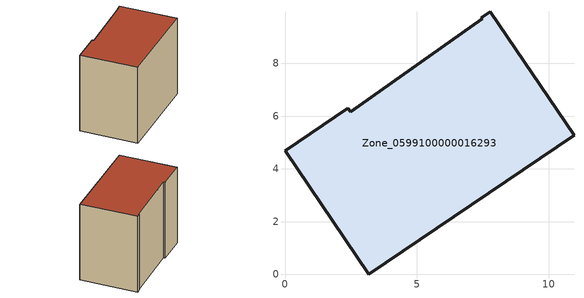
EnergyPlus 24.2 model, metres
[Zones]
Zone_0599100000016293
 floor ground (C_G): 7.48,9.69 7.43,9.74 7.78,9.97 10.96,5.28 3.18,0 0,4.7 2.38,6.31 2.49,6.18 z0
 wall outside (C_F): 10.96,5.28 7.78,9.97 7.43,9.74 7.48,9.69 2.49,6.18 2.38,6.31 0,4.7 3.18,0 10.96,5.28 z0:8
 roof outside (C_R): 7.43,9.74 7.48,9.69 2.49,6.18 2.38,6.31 0,4.7 3.18,0 10.96,5.28 7.78,9.97 z8
[BUILDING]
Pand.0599100000016293: North Axis=0; Terrain=City; Loads Convergence Tolerance Value=0.04; Temperature Convergence Tolerance Value=0.4; Solar Distribution=FullExterior; Maximum Number of Warmup Days=25; Minimum Number of Warmup Days=1
[Site:Location]
Rotterdam.The.Hague.AP_ZH_NLD Design_Conditions: Latitude=51.96; Longitude=4.45; Time Zone=1; Elevation=-4.5
[SITE:GROUNDTEMPERATURE:BUILDINGSURFACE]
18, 18, 18, 18, 18, 18, 18, 18, 18, 18, 18, 18
[MATERIAL] Thermal Absorptance=0.9; Solar Absorptance=0.7; Visible Absorptance=0.7
Name | Roughness | Thickness | Conductivity | Density | Specific Heat
G.TC.1975-1991 | MediumSmooth | 0.15 | 0.288461 | 540 | 1210
F.TC.1975-1991 | Rough | 0.3 | 0.230769 | 1920 | 840
R.TC.1975-1991 | MediumRough | 0.2 | 0.153846 | 1500 | 1000
[CONSTRUCTION]
C_G: G.TC.1975-1991
C_F: F.TC.1975-1991
C_R: R.TC.1975-1991
[ZONE]
Zone_0599100000016293: Type=1; Multiplier=1; Ceiling Height=Autocalculate; Volume=Autocalculate; Floor Area=autocalculate; Part of Total Floor Area=Yes
[ZONEINFILTRATION:DESIGNFLOWRATE]
Infil_Zone_0599100000016293: Zone or ZoneList or Space or SpaceList=Zone_0599100000016293; Schedule=AlwaysOn; Design Flow Rate Calculation Method=Flow/Area; Flow Rate per Floor Area=0.003; Constant Term Coefficient=1; Temperature Term Coefficient=0; Velocity Term Coefficient=0; Velocity Squared Term Coefficient=0
[HVACTEMPLATE:ZONE:IDEALLOADSAIRSYSTEM]
Zone_0599100000016293: Maximum Heating Supply Air Temperature=50; Minimum Cooling Supply Air Temperature=13; Maximum Heating Supply Air Humidity Ratio=0.0156; Minimum Cooling Supply Air Humidity Ratio=0.0077; Heating Limit=NoLimit; Cooling Limit=NoLimit; Dehumidification Control Type=ConstantSensibleHeatRatio; Cooling Sensible Heat Ratio=0.7; Dehumidification Setpoint=60; Humidification Control Type=None; Humidification Setpoint=30; Outdoor Air Method=None; Outdoor Air Flow Rate per Person=0.00944; Outdoor Air Flow Rate per Zone Floor Area=0; Outdoor Air Flow Rate per Zone=0; Demand Controlled Ventilation Type=None; Outdoor Air Economizer Type=NoEconomizer; Heat Recovery Type=None; Sensible Heat Recovery Effectiveness=0.7; Latent Heat Recovery Effectiveness=0.65
[ZONECONTROL:THERMOSTAT]
ThermostatControl_Zone_0599100000016293: Zone or ZoneList=Zone_0599100000016293; Control Type Schedule=DualSetpointControlType; Control 1=Thermostat_Zone_0599100000016293; Temperature Difference Between Cutout And Setpoint=0
[THERMOSTATSETPOINT:DUALSETPOINT]
Thermostat_Zone_0599100000016293: Heating Setpoint Temperature Schedule=HeatingSetpoint_Zone_0599100000016293; Cooling Setpoint Temperature Schedule=CoolingSetpoint_Zone_0599100000016293
[SCHEDULE:COMPACT]
HeatingSetpoint_Zone_0599100000016293: Through: 12/31, For: AllDays, Until: 24:00, 21
CoolingSetpoint_Zone_0599100000016293: Through: 12/31, For: AllDays, Until: 24:00, 24
DualSetpointControlType: Through: 12/31, For: AllDays, Until: 24:00, 4
AlwaysOn: Through: 12/31, For: AllDays, Until: 24:00, 1
